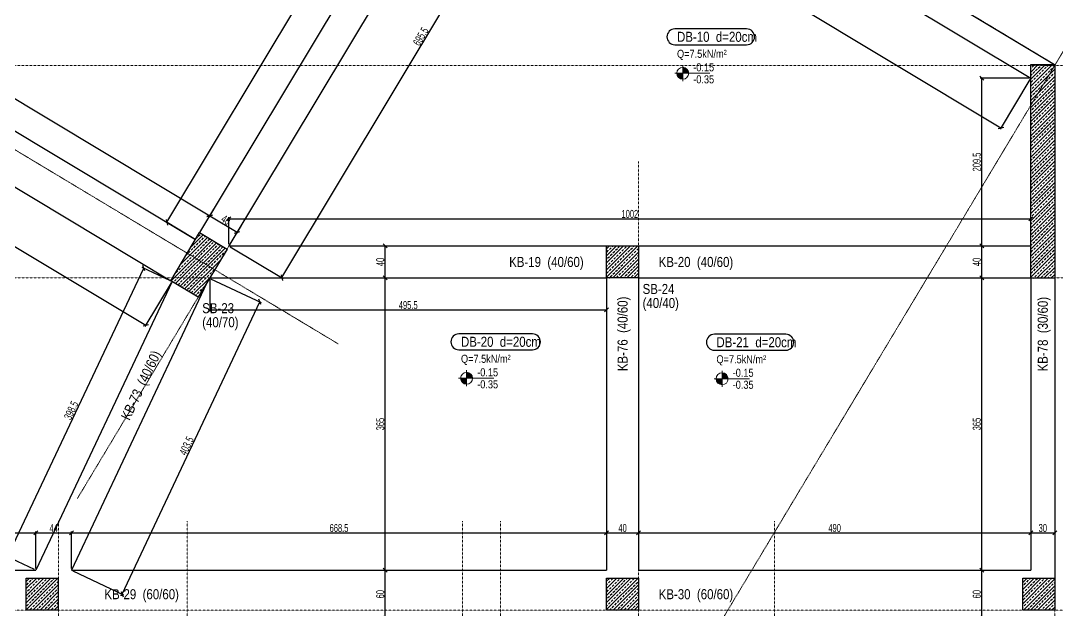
# Model space of a CAD drawing. Header units: millimetres. Extents: x -267 to 94375, y 6431 to 10838.
# Drawn here: x 62964 to 64259, y 7637 to 8373 of the extents above; entities that cross this region are included whole.
import ezdxf

# ---------------------------------------------------------------- set-up
doc = ezdxf.new("R2010")
doc.units = ezdxf.units.MM
doc.header["$LTSCALE"] = 0.0001
doc.linetypes.add('DASHED', pattern=[19.05, 12.7, -6.35])
for name, color, linetype, lineweight in [('AKS CIZGISI (BEYKENT)', 252, 'DASHED', 20), ('DOSEME ISMI (BEYKENT)', 9, 'Continuous', 20), ('DOSEME PAFTA (BEYKENT)', 3, 'Continuous', 20), ('KIRIS (BEYKENT)', 2, 'Continuous', 30), ('KIRIS ISMI (BEYKENT)', 40, 'Continuous', 20), ('KOLON (BEYKENT)', 3, 'Continuous', 30), ('KOLON ISMI (BEYKENT)', 91, 'Continuous', 20), ('KOT CIZGI (BEYKENT)', 120, 'Continuous', 20), ('KOT YAZI (BEYKENT)', 7, 'Continuous', 20), ('OLCU (BEYKENT)', 14, 'Continuous', 20), ('TARAMA (BEYKENT)', 252, 'Continuous', 25), ('YAZI (BEYKENT)', 140, 'Continuous', 20)]:
    doc.layers.add(name, color=color, linetype=linetype, lineweight=lineweight)
doc.styles.add('DSMOLC-50', font='bahnschrift light condensed', dxfattribs={"width": 0.75, "height": 10})
doc.styles.add('KOT (BEYKENT)', font='')
doc.styles.add('YAZI (BEYKENT)', font='')
doc.styles.get('KOT (BEYKENT)').set_extended_font_data('Bahnschrift Light Condensed')
doc.styles.get('YAZI (BEYKENT)').set_extended_font_data('Bahnschrift Light Condensed')
doc.dimstyles.new('DSMOLC-50', dxfattribs={"dimtxt": 10, "dimasz": 5, "dimexe": 2, "dimexo": 2, "dimgap": 1, "dimtad": 1, "dimdec": 1, "dimrnd": 0.5, "dimzin": 12, "dimdsep": 46, "dimtxsty": 'DSMOLC-50', "dimblk": 'OBLIQUE', "dimblk1": 'OBLIQUE', "dimblk2": 'OBLIQUE', "dimcen": 0, "dimclrt": 7, "dimadec": 0, "dimazin": 0, "dimtfac": 1, "dimtdec": 4, "dimtix": 1, "dimtmove": 2, "dimatfit": 3, "dimfxl": 1, "dimtzin": 0, "dimarcsym": 0})
pattern_1 = [(45, (56234.0714, 6088.7264), (-4.4194174, 4.4194174), []), (45, (56238.491, 6088.7264), (-4.4194174, 4.4194174), [3.125, -1.5625])]

# ---------------------------------------------------------------- blocks, each defined once
blk = doc.blocks.new('_Oblique')
at = {"color": 0, "linetype": 'ByBlock', "lineweight": -2}
blk.add_line((-0.5, -0.5), (0.5, 0.5), dxfattribs=at)
blk = doc.blocks.new('*D1224')
at = {"layer": 'DEFPOINTS', "color": 0, "transparency": 16777216}
for p in [(62983.1, 7733.3), (62205.4, 7686.8), (62983.1, 7686.8)]:
    blk.add_point(p, dxfattribs=at)
at = {"layer": 'OLCU (BEYKENT)', "color": 0, "lineweight": -2, "transparency": 16777216}
for p, q in [((62205.4, 7688.8), (62205.4, 7735.3)), ((62205.4, 7733.3), (62983.1, 7733.3)), ((62983.1, 7688.8), (62983.1, 7735.3))]:
    blk.add_line(p, q, dxfattribs=at)
at = {"layer": 'OLCU (BEYKENT)', "color": 0, "lineweight": -2, "transparency": 16777216, "xscale": 5, "yscale": 5, "zscale": 5, "rotation": 180}
blk.add_blockref('_Oblique', (62205.4, 7733.3), dxfattribs=at)
at = {"layer": 'OLCU (BEYKENT)', "color": 0, "lineweight": -2, "transparency": 16777216, "xscale": 5, "yscale": 5, "zscale": 5}
blk.add_blockref('_Oblique', (62983.1, 7733.3), dxfattribs=at)
at = {"layer": 'OLCU (BEYKENT)', "color": 7, "transparency": 16777216, "insert": (62594.2, 7739.4), "char_height": 10, "attachment_point": 5, "style": 'DSMOLC-50'}
blk.add_mtext('777.5', dxfattribs=at)
blk = doc.blocks.new('*D1225')
at = {"layer": 'DEFPOINTS', "color": 0, "transparency": 16777216}
for p in [(63027.3, 7733.3), (62983.1, 7686.8), (63027.3, 7686.8)]:
    blk.add_point(p, dxfattribs=at)
at = {"layer": 'OLCU (BEYKENT)', "color": 0, "lineweight": -2, "transparency": 16777216}
for p, q in [((62983.1, 7688.8), (62983.1, 7735.3)), ((62983.1, 7733.3), (63027.3, 7733.3)), ((63027.3, 7688.8), (63027.3, 7735.3))]:
    blk.add_line(p, q, dxfattribs=at)
at = {"layer": 'OLCU (BEYKENT)', "color": 0, "lineweight": -2, "transparency": 16777216, "xscale": 5, "yscale": 5, "zscale": 5, "rotation": 180}
blk.add_blockref('_Oblique', (62983.1, 7733.3), dxfattribs=at)
at = {"layer": 'OLCU (BEYKENT)', "color": 0, "lineweight": -2, "transparency": 16777216, "xscale": 5, "yscale": 5, "zscale": 5}
blk.add_blockref('_Oblique', (63027.3, 7733.3), dxfattribs=at)
at = {"layer": 'OLCU (BEYKENT)', "color": 7, "transparency": 16777216, "insert": (63005.2, 7739.3), "char_height": 10, "attachment_point": 5, "style": 'DSMOLC-50'}
blk.add_mtext('44', dxfattribs=at)
blk = doc.blocks.new('*D1226')
at = {"layer": 'DEFPOINTS', "color": 0, "transparency": 16777216}
for p in [(63696, 7745.3), (63696, 7733.3), (63027.3, 7686.8)]:
    blk.add_point(p, dxfattribs=at)
at = {"layer": 'OLCU (BEYKENT)', "color": 0, "lineweight": -2, "transparency": 16777216}
for p, q in [((63027.3, 7688.8), (63027.3, 7735.3)), ((63027.3, 7733.3), (63696, 7733.3)), ((63696, 7743.3), (63696, 7731.3))]:
    blk.add_line(p, q, dxfattribs=at)
at = {"layer": 'OLCU (BEYKENT)', "color": 0, "lineweight": -2, "transparency": 16777216, "xscale": 5, "yscale": 5, "zscale": 5, "rotation": 180}
blk.add_blockref('_Oblique', (63027.3, 7733.3), dxfattribs=at)
at = {"layer": 'OLCU (BEYKENT)', "color": 0, "lineweight": -2, "transparency": 16777216, "xscale": 5, "yscale": 5, "zscale": 5}
blk.add_blockref('_Oblique', (63696, 7733.3), dxfattribs=at)
at = {"layer": 'OLCU (BEYKENT)', "color": 7, "transparency": 16777216, "insert": (63361.7, 7739.4), "char_height": 10, "attachment_point": 5, "style": 'DSMOLC-50'}
blk.add_mtext('668.5', dxfattribs=at)
blk = doc.blocks.new('*D1227')
at = {"layer": 'DEFPOINTS', "color": 0, "transparency": 16777216}
for p in [(63696, 7745.3), (63736, 7745.3), (63736, 7733.3)]:
    blk.add_point(p, dxfattribs=at)
at = {"layer": 'OLCU (BEYKENT)', "color": 0, "lineweight": -2, "transparency": 16777216}
for p, q in [((63696, 7743.3), (63696, 7731.3)), ((63696, 7733.3), (63736, 7733.3)), ((63736, 7743.3), (63736, 7731.3))]:
    blk.add_line(p, q, dxfattribs=at)
at = {"layer": 'OLCU (BEYKENT)', "color": 0, "lineweight": -2, "transparency": 16777216, "xscale": 5, "yscale": 5, "zscale": 5, "rotation": 180}
blk.add_blockref('_Oblique', (63696, 7733.3), dxfattribs=at)
at = {"layer": 'OLCU (BEYKENT)', "color": 0, "lineweight": -2, "transparency": 16777216, "xscale": 5, "yscale": 5, "zscale": 5}
blk.add_blockref('_Oblique', (63736, 7733.3), dxfattribs=at)
at = {"layer": 'OLCU (BEYKENT)', "color": 7, "transparency": 16777216, "insert": (63716, 7739.4), "char_height": 10, "attachment_point": 5, "style": 'DSMOLC-50'}
blk.add_mtext('40', dxfattribs=at)
blk = doc.blocks.new('*D1228')
at = {"layer": 'DEFPOINTS', "color": 0, "transparency": 16777216}
for p in [(63736, 7745.3), (64226, 7745.3), (64226, 7733.3)]:
    blk.add_point(p, dxfattribs=at)
at = {"layer": 'OLCU (BEYKENT)', "color": 0, "lineweight": -2, "transparency": 16777216}
for p, q in [((63736, 7743.3), (63736, 7731.3)), ((63736, 7733.3), (64226, 7733.3)), ((64226, 7743.3), (64226, 7731.3))]:
    blk.add_line(p, q, dxfattribs=at)
at = {"layer": 'OLCU (BEYKENT)', "color": 0, "lineweight": -2, "transparency": 16777216, "xscale": 5, "yscale": 5, "zscale": 5, "rotation": 180}
blk.add_blockref('_Oblique', (63736, 7733.3), dxfattribs=at)
at = {"layer": 'OLCU (BEYKENT)', "color": 0, "lineweight": -2, "transparency": 16777216, "xscale": 5, "yscale": 5, "zscale": 5}
blk.add_blockref('_Oblique', (64226, 7733.3), dxfattribs=at)
at = {"layer": 'OLCU (BEYKENT)', "color": 7, "transparency": 16777216, "insert": (63981, 7739.4), "char_height": 10, "attachment_point": 5, "style": 'DSMOLC-50'}
blk.add_mtext('490', dxfattribs=at)
blk = doc.blocks.new('*D1229')
at = {"layer": 'DEFPOINTS', "color": 0, "transparency": 16777216}
for p in [(64226, 7745.3), (64256.1, 7745.3), (64256.1, 7733.3)]:
    blk.add_point(p, dxfattribs=at)
at = {"layer": 'OLCU (BEYKENT)', "color": 0, "lineweight": -2, "transparency": 16777216}
for p, q in [((64226, 7743.3), (64226, 7731.3)), ((64226, 7733.3), (64256.1, 7733.3)), ((64256.1, 7743.3), (64256.1, 7731.3))]:
    blk.add_line(p, q, dxfattribs=at)
at = {"layer": 'OLCU (BEYKENT)', "color": 0, "lineweight": -2, "transparency": 16777216, "xscale": 5, "yscale": 5, "zscale": 5, "rotation": 180}
blk.add_blockref('_Oblique', (64226, 7733.3), dxfattribs=at)
at = {"layer": 'OLCU (BEYKENT)', "color": 0, "lineweight": -2, "transparency": 16777216, "xscale": 5, "yscale": 5, "zscale": 5}
blk.add_blockref('_Oblique', (64256.1, 7733.3), dxfattribs=at)
at = {"layer": 'OLCU (BEYKENT)', "color": 7, "transparency": 16777216, "insert": (64241.1, 7739.4), "char_height": 10, "attachment_point": 5, "style": 'DSMOLC-50'}
blk.add_mtext('30', dxfattribs=at)
blk = doc.blocks.new('*D1252')
at = {"layer": 'DEFPOINTS', "color": 0, "transparency": 16777216}
for p in [(63551, 8636.2), (64226, 8301.4), (64188.8, 8239.3)]:
    blk.add_point(p, dxfattribs=at)
at = {"layer": 'OLCU (BEYKENT)', "color": 0, "lineweight": -2, "transparency": 16777216}
for p, q in [((63550, 8634.4), (63543.8, 8624.2)), ((63544.9, 8625.9), (64188.8, 8239.3)), ((64225, 8299.6), (64187.7, 8237.6))]:
    blk.add_line(p, q, dxfattribs=at)
at = {"layer": 'OLCU (BEYKENT)', "color": 0, "lineweight": -2, "transparency": 16777216, "xscale": 5, "yscale": 5, "zscale": 5}
for p, rotation in [((63544.9, 8625.9), 149.0196979856256), ((64188.8, 8239.3), 329.0196979856256)]:
    blk.add_blockref('_Oblique', p, dxfattribs=dict(at, rotation=rotation))
at = {"layer": 'OLCU (BEYKENT)', "color": 7, "transparency": 16777216, "insert": (63869.9, 8437.8), "char_height": 10, "attachment_point": 5, "rotation": 329.0197, "style": 'DSMOLC-50'}
blk.add_mtext('751', dxfattribs=at)
blk = doc.blocks.new('*D1260')
at = {"layer": 'DEFPOINTS', "color": 0, "transparency": 16777216}
for p in [(62670.5, 8461.4), (63206.3, 8139.7), (63200.1, 8129.4)]:
    blk.add_point(p, dxfattribs=at)
at = {"layer": 'OLCU (BEYKENT)', "color": 0, "lineweight": -2, "transparency": 16777216}
for p, q in [((62669.5, 8459.7), (62663.3, 8449.4)), ((62664.3, 8451.1), (63200.1, 8129.4)), ((63205.3, 8138), (63199.1, 8127.7))]:
    blk.add_line(p, q, dxfattribs=at)
at = {"layer": 'OLCU (BEYKENT)', "color": 0, "lineweight": -2, "transparency": 16777216, "xscale": 5, "yscale": 5, "zscale": 5}
for p, rotation in [((62664.3, 8451.1), 149.0196016528727), ((63200.1, 8129.4), 329.0196016528727)]:
    blk.add_blockref('_Oblique', p, dxfattribs=dict(at, rotation=rotation))
at = {"layer": 'OLCU (BEYKENT)', "color": 7, "transparency": 16777216, "insert": (62935.4, 8295.5), "char_height": 10, "attachment_point": 5, "rotation": 329.0196, "style": 'DSMOLC-50'}
blk.add_mtext('625', dxfattribs=at)
blk = doc.blocks.new('*D1261')
at = {"layer": 'DEFPOINTS', "color": 0, "transparency": 16777216}
for p in [(63206.3, 8139.7), (63234.4, 8108.8), (63240.6, 8119.1)]:
    blk.add_point(p, dxfattribs=at)
at = {"layer": 'OLCU (BEYKENT)', "color": 0, "lineweight": -2, "transparency": 16777216}
for p, q in [((63205.3, 8138), (63199.1, 8127.7)), ((63200.1, 8129.4), (63234.4, 8108.8)), ((63239.6, 8117.4), (63233.4, 8107.1))]:
    blk.add_line(p, q, dxfattribs=at)
at = {"layer": 'OLCU (BEYKENT)', "color": 0, "lineweight": -2, "transparency": 16777216, "xscale": 5, "yscale": 5, "zscale": 5}
for p, rotation in [((63200.1, 8129.4), 149.0196016528727), ((63234.4, 8108.8), 329.0196016528727)]:
    blk.add_blockref('_Oblique', p, dxfattribs=dict(at, rotation=rotation))
at = {"layer": 'OLCU (BEYKENT)', "color": 7, "transparency": 16777216, "insert": (63220.4, 8124.3), "char_height": 10, "attachment_point": 5, "rotation": 329.0196, "style": 'DSMOLC-50'}
blk.add_mtext('40', dxfattribs=at)
blk = doc.blocks.new('*D1268')
at = {"layer": 'DEFPOINTS', "color": 0, "transparency": 16777216}
for p in [(62589, 8325.7), (63153.1, 8047.4), (63120.3, 7992.7)]:
    blk.add_point(p, dxfattribs=at)
at = {"layer": 'OLCU (BEYKENT)', "color": 0, "lineweight": -2, "transparency": 16777216}
for p, q in [((62588, 8324), (62581.8, 8313.7)), ((62582.8, 8315.4), (63120.3, 7992.7)), ((63152.1, 8045.7), (63119.2, 7991))]:
    blk.add_line(p, q, dxfattribs=at)
at = {"layer": 'OLCU (BEYKENT)', "color": 0, "lineweight": -2, "transparency": 16777216, "xscale": 5, "yscale": 5, "zscale": 5}
for p, rotation in [((62582.8, 8315.4), 149.0196979856256), ((63120.3, 7992.7), 329.0196979856256)]:
    blk.add_blockref('_Oblique', p, dxfattribs=dict(at, rotation=rotation))
at = {"layer": 'OLCU (BEYKENT)', "color": 7, "transparency": 16777216, "insert": (62854.7, 8159.3), "char_height": 10, "attachment_point": 5, "rotation": 329.0197, "style": 'DSMOLC-50'}
blk.add_mtext('627', dxfattribs=at)
blk = doc.blocks.new('*D1312')
at = {"layer": 'DEFPOINTS', "color": 0, "transparency": 16777216}
for p in [(63407.4, 7686.8), (63419.4, 7686.8), (63407.4, 7626.8)]:
    blk.add_point(p, dxfattribs=at)
at = {"layer": 'OLCU (BEYKENT)', "color": 0, "lineweight": -2, "transparency": 16777216}
for p, q in [((63409.4, 7686.8), (63421.4, 7686.8)), ((63419.4, 7626.8), (63419.4, 7686.8)), ((63409.4, 7626.8), (63421.4, 7626.8))]:
    blk.add_line(p, q, dxfattribs=at)
at = {"layer": 'OLCU (BEYKENT)', "color": 0, "lineweight": -2, "transparency": 16777216, "xscale": 5, "yscale": 5, "zscale": 5}
for p, rotation in [((63419.4, 7686.8), 90), ((63419.4, 7626.8), 270)]:
    blk.add_blockref('_Oblique', p, dxfattribs=dict(at, rotation=rotation))
at = {"layer": 'OLCU (BEYKENT)', "color": 7, "transparency": 16777216, "insert": (63413.3, 7656.8), "char_height": 10, "attachment_point": 5, "rotation": 90, "style": 'DSMOLC-50'}
blk.add_mtext('60', dxfattribs=at)
blk = doc.blocks.new('*D1315')
at = {"layer": 'DEFPOINTS', "color": 0, "transparency": 16777216}
for p in [(64152.7, 7686.8), (64164.7, 7686.8), (64152.7, 7626.8)]:
    blk.add_point(p, dxfattribs=at)
at = {"layer": 'OLCU (BEYKENT)', "color": 0, "lineweight": -2, "transparency": 16777216}
for p, q in [((64154.7, 7686.8), (64166.7, 7686.8)), ((64164.7, 7626.8), (64164.7, 7686.8)), ((64154.7, 7626.8), (64166.7, 7626.8))]:
    blk.add_line(p, q, dxfattribs=at)
at = {"layer": 'OLCU (BEYKENT)', "color": 0, "lineweight": -2, "transparency": 16777216, "xscale": 5, "yscale": 5, "zscale": 5}
for p, rotation in [((64164.7, 7686.8), 90), ((64164.7, 7626.8), 270)]:
    blk.add_blockref('_Oblique', p, dxfattribs=dict(at, rotation=rotation))
at = {"layer": 'OLCU (BEYKENT)', "color": 7, "transparency": 16777216, "insert": (64158.6, 7656.8), "char_height": 10, "attachment_point": 5, "rotation": 90, "style": 'DSMOLC-50'}
blk.add_mtext('60', dxfattribs=at)
blk = doc.blocks.new('*D1316')
at = {"layer": 'DEFPOINTS', "color": 0, "transparency": 16777216}
for p in [(64152.7, 8051.8), (64164.7, 8051.8), (64152.7, 7686.8)]:
    blk.add_point(p, dxfattribs=at)
at = {"layer": 'OLCU (BEYKENT)', "color": 0, "lineweight": -2, "transparency": 16777216}
for p, q in [((64154.7, 8051.8), (64166.7, 8051.8)), ((64164.7, 7686.8), (64164.7, 8051.8)), ((64154.7, 7686.8), (64166.7, 7686.8))]:
    blk.add_line(p, q, dxfattribs=at)
at = {"layer": 'OLCU (BEYKENT)', "color": 0, "lineweight": -2, "transparency": 16777216, "xscale": 5, "yscale": 5, "zscale": 5}
for p, rotation in [((64164.7, 8051.8), 90), ((64164.7, 7686.8), 270)]:
    blk.add_blockref('_Oblique', p, dxfattribs=dict(at, rotation=rotation))
at = {"layer": 'OLCU (BEYKENT)', "color": 7, "transparency": 16777216, "insert": (64158.6, 7869.3), "char_height": 10, "attachment_point": 5, "rotation": 90, "style": 'DSMOLC-50'}
blk.add_mtext('365', dxfattribs=at)
blk = doc.blocks.new('*D1317')
at = {"layer": 'DEFPOINTS', "color": 0, "transparency": 16777216}
for p in [(64152.7, 8091.8), (64164.7, 8091.8), (64152.7, 8051.8)]:
    blk.add_point(p, dxfattribs=at)
at = {"layer": 'OLCU (BEYKENT)', "color": 0, "lineweight": -2, "transparency": 16777216}
for p, q in [((64154.7, 8091.8), (64166.7, 8091.8)), ((64164.7, 8051.8), (64164.7, 8091.8)), ((64154.7, 8051.8), (64166.7, 8051.8))]:
    blk.add_line(p, q, dxfattribs=at)
at = {"layer": 'OLCU (BEYKENT)', "color": 0, "lineweight": -2, "transparency": 16777216, "xscale": 5, "yscale": 5, "zscale": 5}
for p, rotation in [((64164.7, 8091.8), 90), ((64164.7, 8051.8), 270)]:
    blk.add_blockref('_Oblique', p, dxfattribs=dict(at, rotation=rotation))
at = {"layer": 'OLCU (BEYKENT)', "color": 7, "transparency": 16777216, "insert": (64158.6, 8071.8), "char_height": 10, "attachment_point": 5, "rotation": 90, "style": 'DSMOLC-50'}
blk.add_mtext('40', dxfattribs=at)
blk = doc.blocks.new('*D1318')
at = {"layer": 'DEFPOINTS', "color": 0, "transparency": 16777216}
for p in [(64164.7, 8301.4), (64226, 8301.4), (64152.7, 8091.8)]:
    blk.add_point(p, dxfattribs=at)
at = {"layer": 'OLCU (BEYKENT)', "color": 0, "lineweight": -2, "transparency": 16777216}
for p, q in [((64224, 8301.4), (64162.7, 8301.4)), ((64164.7, 8091.8), (64164.7, 8301.4)), ((64154.7, 8091.8), (64166.7, 8091.8))]:
    blk.add_line(p, q, dxfattribs=at)
at = {"layer": 'OLCU (BEYKENT)', "color": 0, "lineweight": -2, "transparency": 16777216, "xscale": 5, "yscale": 5, "zscale": 5}
for p, rotation in [((64164.7, 8301.4), 90), ((64164.7, 8091.8), 270)]:
    blk.add_blockref('_Oblique', p, dxfattribs=dict(at, rotation=rotation))
at = {"layer": 'OLCU (BEYKENT)', "color": 7, "transparency": 16777216, "insert": (64158.6, 8196.6), "char_height": 10, "attachment_point": 5, "rotation": 90, "style": 'DSMOLC-50'}
blk.add_mtext('209.5', dxfattribs=at)
blk = doc.blocks.new('*D1363')
at = {"layer": 'DEFPOINTS', "color": 0, "transparency": 16777216}
for p in [(63117.7, 8064.1), (63153.1, 8047.4), (62983.1, 7686.8)]:
    blk.add_point(p, dxfattribs=at)
at = {"layer": 'OLCU (BEYKENT)', "color": 0, "lineweight": -2, "transparency": 16777216}
for p, q in [((62947.6, 7703.5), (63117.7, 8064.1)), ((63151.3, 8048.3), (63115.9, 8065)), ((62981.3, 7687.6), (62945.8, 7704.3))]:
    blk.add_line(p, q, dxfattribs=at)
at = {"layer": 'OLCU (BEYKENT)', "color": 0, "lineweight": -2, "transparency": 16777216, "xscale": 5, "yscale": 5, "zscale": 5}
for p, rotation in [((63117.7, 8064.1), 64.75494666586224), ((62947.6, 7703.5), 244.7549466658623)]:
    blk.add_blockref('_Oblique', p, dxfattribs=dict(at, rotation=rotation))
at = {"layer": 'OLCU (BEYKENT)', "color": 7, "transparency": 16777216, "insert": (63027.1, 7886.4), "char_height": 10, "attachment_point": 5, "rotation": 64.7549, "style": 'DSMOLC-50'}
blk.add_mtext('398.5', dxfattribs=at)
blk = doc.blocks.new('*D1364')
at = {"layer": 'DEFPOINTS', "color": 0, "transparency": 16777216}
for p in [(63512.1, 8730), (63547.9, 8708.5), (63182.4, 8099.8)]:
    blk.add_point(p, dxfattribs=at)
at = {"layer": 'OLCU (BEYKENT)', "color": 0, "lineweight": -2, "transparency": 16777216}
for p, q in [((63146.6, 8121.3), (63512.1, 8730)), ((63546.2, 8709.5), (63510.4, 8731)), ((63180.7, 8100.8), (63144.8, 8122.3))]:
    blk.add_line(p, q, dxfattribs=at)
at = {"layer": 'OLCU (BEYKENT)', "color": 0, "lineweight": -2, "transparency": 16777216, "xscale": 5, "yscale": 5, "zscale": 5}
for p, rotation in [((63512.1, 8730), 59.01149636585119), ((63146.6, 8121.3), 239.0114963658512)]:
    blk.add_blockref('_Oblique', p, dxfattribs=dict(at, rotation=rotation))
at = {"layer": 'OLCU (BEYKENT)', "color": 7, "transparency": 16777216, "insert": (63324.1, 8428.8), "char_height": 10, "attachment_point": 5, "rotation": 59.0115, "style": 'DSMOLC-50'}
blk.add_mtext('710', dxfattribs=at)
blk = doc.blocks.new('*D1366')
at = {"layer": 'DEFPOINTS', "color": 0, "transparency": 16777216}
for p in [(63199.4, 8051.8), (63262.8, 8021.9), (63027.3, 7686.8)]:
    blk.add_point(p, dxfattribs=at)
at = {"layer": 'OLCU (BEYKENT)', "color": 0, "lineweight": -2, "transparency": 16777216}
for p, q in [((63201.2, 8050.9), (63264.6, 8021)), ((63090.7, 7656.9), (63262.8, 8021.9)), ((63029.1, 7685.9), (63092.5, 7656))]:
    blk.add_line(p, q, dxfattribs=at)
at = {"layer": 'OLCU (BEYKENT)', "color": 0, "lineweight": -2, "transparency": 16777216, "xscale": 5, "yscale": 5, "zscale": 5}
for p, rotation in [((63262.8, 8021.9), 64.75239777628406), ((63090.7, 7656.9), 244.7523977762841)]:
    blk.add_blockref('_Oblique', p, dxfattribs=dict(at, rotation=rotation))
at = {"layer": 'OLCU (BEYKENT)', "color": 7, "transparency": 16777216, "insert": (63171.2, 7842), "char_height": 10, "attachment_point": 5, "rotation": 64.7524, "style": 'DSMOLC-50'}
blk.add_mtext('403.5', dxfattribs=at)
blk = doc.blocks.new('*D1367')
at = {"layer": 'DEFPOINTS', "color": 0, "transparency": 16777216}
for p in [(63582.2, 8687.9), (63648.1, 8648.3), (63224.2, 8091.8)]:
    blk.add_point(p, dxfattribs=at)
at = {"layer": 'OLCU (BEYKENT)', "color": 0, "lineweight": -2, "transparency": 16777216}
for p, q in [((63583.9, 8686.9), (63649.8, 8647.3)), ((63290.1, 8052.2), (63648.1, 8648.3)), ((63225.9, 8090.7), (63291.8, 8051.2))]:
    blk.add_line(p, q, dxfattribs=at)
at = {"layer": 'OLCU (BEYKENT)', "color": 0, "lineweight": -2, "transparency": 16777216, "xscale": 5, "yscale": 5, "zscale": 5}
for p, rotation in [((63648.1, 8648.3), 59.01129121866428), ((63290.1, 8052.2), 239.0112912186643)]:
    blk.add_blockref('_Oblique', p, dxfattribs=dict(at, rotation=rotation))
at = {"layer": 'OLCU (BEYKENT)', "color": 7, "transparency": 16777216, "insert": (63463.9, 8353.4), "char_height": 10, "attachment_point": 5, "rotation": 59.0113, "style": 'DSMOLC-50'}
blk.add_mtext('695.5', dxfattribs=at)
blk = doc.blocks.new('*D1369')
at = {"layer": 'DEFPOINTS', "color": 0, "transparency": 16777216}
for p in [(64226, 8125.6), (63224.2, 8091.8), (64226, 8091.8)]:
    blk.add_point(p, dxfattribs=at)
at = {"layer": 'OLCU (BEYKENT)', "color": 0, "lineweight": -2, "transparency": 16777216}
for p, q in [((63224.2, 8093.8), (63224.2, 8127.6)), ((63224.2, 8125.6), (64226, 8125.6)), ((64226, 8093.8), (64226, 8127.6))]:
    blk.add_line(p, q, dxfattribs=at)
at = {"layer": 'OLCU (BEYKENT)', "color": 0, "lineweight": -2, "transparency": 16777216, "xscale": 5, "yscale": 5, "zscale": 5, "rotation": 180}
blk.add_blockref('_Oblique', (63224.2, 8125.6), dxfattribs=at)
at = {"layer": 'OLCU (BEYKENT)', "color": 0, "lineweight": -2, "transparency": 16777216, "xscale": 5, "yscale": 5, "zscale": 5}
blk.add_blockref('_Oblique', (64226, 8125.6), dxfattribs=at)
at = {"layer": 'OLCU (BEYKENT)', "color": 7, "transparency": 16777216, "insert": (63725.1, 8131.7), "char_height": 10, "attachment_point": 5, "style": 'DSMOLC-50'}
blk.add_mtext('1002', dxfattribs=at)
blk = doc.blocks.new('*D1370')
at = {"layer": 'DEFPOINTS', "color": 0, "transparency": 16777216}
for p in [(63200.3, 8051.8), (63696, 8051.8), (63696, 8011.8)]:
    blk.add_point(p, dxfattribs=at)
at = {"layer": 'OLCU (BEYKENT)', "color": 0, "lineweight": -2, "transparency": 16777216}
for p, q in [((63200.3, 8049.8), (63200.3, 8009.8)), ((63696, 8049.8), (63696, 8009.8)), ((63200.3, 8011.8), (63696, 8011.8))]:
    blk.add_line(p, q, dxfattribs=at)
at = {"layer": 'OLCU (BEYKENT)', "color": 0, "lineweight": -2, "transparency": 16777216, "xscale": 5, "yscale": 5, "zscale": 5, "rotation": 180}
blk.add_blockref('_Oblique', (63200.3, 8011.8), dxfattribs=at)
at = {"layer": 'OLCU (BEYKENT)', "color": 0, "lineweight": -2, "transparency": 16777216, "xscale": 5, "yscale": 5, "zscale": 5}
blk.add_blockref('_Oblique', (63696, 8011.8), dxfattribs=at)
at = {"layer": 'OLCU (BEYKENT)', "color": 7, "transparency": 16777216, "insert": (63448.2, 8017.9), "char_height": 10, "attachment_point": 5, "style": 'DSMOLC-50'}
blk.add_mtext('495.5', dxfattribs=at)
blk = doc.blocks.new('*D1371')
at = {"layer": 'DEFPOINTS', "color": 0, "transparency": 16777216}
for p in [(63398.5, 8051.8), (63419.4, 8051.8), (63407.4, 7686.8)]:
    blk.add_point(p, dxfattribs=at)
at = {"layer": 'OLCU (BEYKENT)', "color": 0, "lineweight": -2, "transparency": 16777216}
for p, q in [((63400.5, 8051.8), (63421.4, 8051.8)), ((63419.4, 7686.8), (63419.4, 8051.8)), ((63409.4, 7686.8), (63421.4, 7686.8))]:
    blk.add_line(p, q, dxfattribs=at)
at = {"layer": 'OLCU (BEYKENT)', "color": 0, "lineweight": -2, "transparency": 16777216, "xscale": 5, "yscale": 5, "zscale": 5}
for p, rotation in [((63419.4, 8051.8), 90), ((63419.4, 7686.8), 270)]:
    blk.add_blockref('_Oblique', p, dxfattribs=dict(at, rotation=rotation))
at = {"layer": 'OLCU (BEYKENT)', "color": 7, "transparency": 16777216, "insert": (63413.3, 7869.3), "char_height": 10, "attachment_point": 5, "rotation": 90, "style": 'DSMOLC-50'}
blk.add_mtext('365', dxfattribs=at)
blk = doc.blocks.new('*D1372')
at = {"layer": 'DEFPOINTS', "color": 0, "transparency": 16777216}
for p in [(63398.5, 8091.8), (63419.4, 8091.8), (63398.5, 8051.8)]:
    blk.add_point(p, dxfattribs=at)
at = {"layer": 'OLCU (BEYKENT)', "color": 0, "lineweight": -2, "transparency": 16777216}
for p, q in [((63400.5, 8091.8), (63421.4, 8091.8)), ((63419.4, 8051.8), (63419.4, 8091.8)), ((63400.5, 8051.8), (63421.4, 8051.8))]:
    blk.add_line(p, q, dxfattribs=at)
at = {"layer": 'OLCU (BEYKENT)', "color": 0, "lineweight": -2, "transparency": 16777216, "xscale": 5, "yscale": 5, "zscale": 5}
for p, rotation in [((63419.4, 8091.8), 90), ((63419.4, 8051.8), 270)]:
    blk.add_blockref('_Oblique', p, dxfattribs=dict(at, rotation=rotation))
at = {"layer": 'OLCU (BEYKENT)', "color": 7, "transparency": 16777216, "insert": (63413.3, 8071.8), "char_height": 10, "attachment_point": 5, "rotation": 90, "style": 'DSMOLC-50'}
blk.add_mtext('40', dxfattribs=at)

msp = doc.modelspace()

# ---------------------------------------------------------------- hatches: boundary and pattern name
at = {"layer": 'KOT CIZGI (BEYKENT)'}
h = msp.add_hatch(color=256, dxfattribs=at)
h.dxf.hatch_style = 1
h.paths.add_polyline_path([(63791.12, 8314.89), (63791.12, 8307.39), (63798.62, 8307.39, 0.4142136)])
h = msp.add_hatch(color=256, dxfattribs=at)
h.dxf.hatch_style = 1
h.paths.add_polyline_path([(63791.12, 8307.39), (63783.62, 8307.39, 0.4142136), (63791.12, 8299.89)])
h = msp.add_hatch(color=256, dxfattribs=at)
h.dxf.hatch_style = 1
h.paths.add_polyline_path([(63521.19, 7926.45), (63513.69, 7926.45, 0.4142136), (63521.19, 7918.95)])
h = msp.add_hatch(color=256, dxfattribs=at)
h.dxf.hatch_style = 1
h.paths.add_polyline_path([(63521.19, 7933.95), (63521.19, 7926.45), (63528.69, 7926.45, 0.4142136)])
h = msp.add_hatch(color=256, dxfattribs=at)
h.dxf.hatch_style = 1
h.paths.add_polyline_path([(63840.4, 7933.38), (63840.4, 7925.88), (63847.9, 7925.88, 0.4142136)])
h = msp.add_hatch(color=256, dxfattribs=at)
h.dxf.hatch_style = 1
h.paths.add_polyline_path([(63840.4, 7925.88), (63832.9, 7925.88, 0.4142136), (63840.4, 7918.38)])
at = {"layer": 'TARAMA (BEYKENT)'}
h = msp.add_hatch(dxfattribs=at)
h.set_pattern_fill('ANSI33', color=256, style=0, pattern_type=0)
h.set_pattern_definition(pattern_1)
h.paths.add_polyline_path([(64226.03, 8318.33), (64256.03, 8318.33), (64256.03, 8051.33), (64226.03, 8051.33)], flags=0)
h = msp.add_hatch(dxfattribs=at)
h.set_pattern_fill('ANSI33', color=256, style=0, pattern_type=0)
h.set_pattern_definition(pattern_1)
h.paths.add_polyline_path([(63187.53, 8108.39), (63221.82, 8087.8), (63185.79, 8027.78), (63151.5, 8048.37)], flags=0)
h = msp.add_hatch(dxfattribs=at)
h.set_pattern_fill('ANSI33', color=256, style=0, pattern_type=0)
h.set_pattern_definition(pattern_1)
h.paths.add_polyline_path([(63696.04, 8091.79), (63736.04, 8091.79), (63736.04, 8051.79), (63696.04, 8051.79)], flags=0)
h = msp.add_hatch(dxfattribs=at)
h.set_pattern_fill('ANSI33', color=256, style=0, pattern_type=0)
h.set_pattern_definition(pattern_1)
h.paths.add_polyline_path([(62971, 7676.77), (63011, 7676.77), (63011, 7636.77), (62971, 7636.77)], flags=0)
h = msp.add_hatch(dxfattribs=at)
h.set_pattern_fill('ANSI33', color=256, style=0, pattern_type=0)
h.set_pattern_definition(pattern_1)
h.paths.add_polyline_path([(63696.04, 7676.77), (63736.04, 7676.77), (63736.04, 7636.77), (63696.04, 7636.77)], flags=0)
h = msp.add_hatch(dxfattribs=at)
h.set_pattern_fill('ANSI33', color=256, style=0, pattern_type=0)
h.set_pattern_definition(pattern_1)
h.paths.add_polyline_path([(64216.03, 7676.77), (64256.03, 7676.77), (64256.03, 7636.77), (64216.03, 7636.77)], flags=0)

# ---------------------------------------------------------------- linework, layer by layer
at = {"layer": 'AKS CIZGISI (BEYKENT)'}
for p, q in [((61467.08, 9992.77), (64256.03, 8318.33)), ((61075.88, 9341.19), (63360.47, 7969.59)), ((63700.54, 8885.13), (63034.9, 7776.47)), ((64358.98, 8488.77), (63798.59, 7555.41)), ((60648, 8317.3), (64471.03, 8317.3)), ((64256.03, 6731.77), (64256.03, 8317.3)), ((63736.04, 6731.77), (63736.04, 8197.37)), ((58588.02, 8051.77), (64471.03, 8051.77)), ((63011.04, 6731.77), (63011.04, 7748.07)), ((63172.09, 6731.77), (63172.09, 7748.07)), ((63516.04, 6731.77), (63516.04, 7748.07)), ((63563.29, 6731.77), (63563.29, 7748.07)), ((63906.04, 6731.77), (63906.04, 7748.07)), ((58085.37, 7636.77), (64471.03, 7636.77))]:
    msp.add_line(p, q, dxfattribs=at)
at = {"layer": 'DOSEME PAFTA (BEYKENT)', "lineweight": -3}
for points in [[(63781.4, 8343.11), (63871.02, 8343.11, 1), (63871.02, 8362.9), (63781.4, 8362.9, 1)], [(63511.47, 7962.17), (63603.4, 7962.17, 1), (63603.4, 7981.96), (63511.47, 7981.96, 1)], [(63830.68, 7961.6), (63920.04, 7961.6, 1), (63920.04, 7981.38), (63830.68, 7981.38, 1)]]:
    msp.add_lwpolyline(points, format="xyb", close=True, dxfattribs=at)
at = {"layer": 'KIRIS (BEYKENT)'}
for p, q in [((63597.67, 8713.6), (64255.86, 8318.43)), ((63582.23, 8687.89), (64226.13, 8301.29)), ((63522.15, 8665.75), (63187.51, 8108.4)), ((63556.44, 8645.16), (63224.21, 8091.77)), ((62646.54, 8421.53), (63182.46, 8099.76)), ((62615.66, 8370.09), (63151.57, 8048.31)), ((63224.21, 8091.77), (63696.14, 8091.77)), ((63736.14, 8091.77), (64226.13, 8091.77)), ((63153.12, 8047.4), (62983.07, 7686.77)), ((63196.14, 8044.83), (63027.29, 7686.77)), ((63200.31, 8051.77), (63696.04, 8051.77)), ((63696.04, 8051.77), (63696.04, 7686.77)), ((63736.04, 8051.77), (63736.04, 7686.77)), ((63736.14, 8051.77), (64226.03, 8051.77)), ((64226.13, 8051.43), (64226.03, 7686.77)), ((64256.03, 8051.43), (64256.13, 7676.67)), ((62205.4, 7686.77), (62983.07, 7686.77)), ((63027.29, 7686.77), (63696.04, 7686.77)), ((63736.04, 7686.77), (64226.03, 7686.77))]:
    msp.add_line(p, q, dxfattribs=at)
at = {"layer": 'KOLON (BEYKENT)'}
for points in [[(64226.03, 8318.33), (64256.03, 8318.33), (64256.03, 8051.33), (64226.03, 8051.33)], [(63187.53, 8108.39), (63221.82, 8087.8), (63185.79, 8027.78), (63151.5, 8048.37)], [(63696.04, 8091.79), (63736.04, 8091.79), (63736.04, 8051.79), (63696.04, 8051.79)], [(62971, 7676.77), (63011, 7676.77), (63011, 7636.77), (62971, 7636.77)], [(63696.04, 7676.77), (63736.04, 7676.77), (63736.04, 7636.77), (63696.04, 7636.77)], [(64216.03, 7676.77), (64256.03, 7676.77), (64256.03, 7636.77), (64216.03, 7636.77)]]:
    msp.add_lwpolyline(points, close=True, dxfattribs=at)
at = {"layer": 'KOT CIZGI (BEYKENT)'}
for p, q in [((63791.12, 8317.39), (63791.12, 8297.39)), ((63781.12, 8307.39), (63825.15, 8307.39)), ((63511.19, 7926.45), (63555.21, 7926.45)), ((63521.19, 7936.45), (63521.19, 7916.45)), ((63840.4, 7935.88), (63840.4, 7915.88)), ((63830.4, 7925.88), (63874.42, 7925.88))]:
    msp.add_line(p, q, dxfattribs=at)
for centre in [(63791.12, 8307.39), (63521.19, 7926.45), (63840.4, 7925.88)]:
    msp.add_circle(centre, 7.5, dxfattribs=at)

# ---------------------------------------------------------------- texts
at = {"layer": 'DOSEME ISMI (BEYKENT)', "style": 'YAZI (BEYKENT)'}
for s, p in [('DB-10  d=20cm', (63784.05, 8346.77)), ('DB-20  d=20cm', (63514.11, 7965.83)), ('DB-21  d=20cm', (63833.32, 7965.25))]:
    msp.add_text(s, height=12.5, dxfattribs=at).set_placement(p)
at = {"layer": 'KIRIS ISMI (BEYKENT)', "style": 'YAZI (BEYKENT)'}
for s, p in [('KB-19  (40/60)', (63574.31, 8065.52)), ('KB-20  (40/60)', (63761.14, 8065.52)), ('KB-29  (60/60)', (63068.56, 7650.52)), ('KB-30  (60/60)', (63761.14, 7650.52))]:
    msp.add_text(s, height=12.5, dxfattribs=at).set_placement(p)
for s, rotation, p in [('KB-76  (40/60)', 90, (63722.29, 7935.38)), ('KB-78  (30/60)', 90, (64247.29, 7935.03)), ('KB-73  (40/60)', 64.7525, (63099.91, 7872.98))]:
    msp.add_text(s, height=12.5, rotation=rotation, dxfattribs=at).set_placement(p)
at = {"layer": 'KOLON ISMI (BEYKENT)', "style": 'YAZI (BEYKENT)'}
for s, p in [('SB-24', (63741.04, 8031.79)), ('SB-23', (63190.79, 8007.78)), ('(40/40)', (63741.04, 8014.29)), ('(40/70)', (63190.79, 7990.28))]:
    msp.add_text(s, height=12.5, dxfattribs=at).set_placement(p)
at = {"layer": 'KOT YAZI (BEYKENT)', "style": 'KOT (BEYKENT)'}
for s, p in [(' -0.15', (63801.12, 8309.89)), (' -0.35', (63801.12, 8294.89)), (' -0.15', (63531.19, 7928.95)), (' -0.15', (63850.4, 7928.38)), (' -0.35', (63531.19, 7913.95)), (' -0.35', (63850.4, 7913.38))]:
    msp.add_text(s, height=10, dxfattribs=at).set_placement(p)
at = {"layer": 'YAZI (BEYKENT)', "style": 'YAZI (BEYKENT)'}
for p in [(63784.05, 8326.77), (63514.11, 7945.83), (63833.32, 7945.25)]:
    msp.add_text('Q=7.5kN/m²', height=10, dxfattribs=at).set_placement(p)

# ---------------------------------------------------------------- dimensions: what is measured, and where the dimension line sits
at = {"layer": 'OLCU (BEYKENT)'}
for p1, p2, distance, picture, middle in [((63182.38, 8099.81), (63547.94, 8708.48), 41.78, '*D1364', (63324.11, 8428.79)), ((63224.21, 8091.77), (63582.23, 8687.89), -76.88, '*D1367', (63463.89, 8353.39)), ((63224.21, 8091.77), (64226.03, 8091.77), 33.82, '*D1369', (63725.12, 8131.7)), ((62983.07, 7686.77), (63153.12, 8047.4), 39.18, '*D1363', (63027.13, 7886.4)), ((63027.28945, 7686.7719), (63199.41598, 8051.77197), -70.07628, '*D1366', (63171.21467, 7841.98542)), ((63200.31, 8051.77), (63696.04, 8051.77), -39.98, '*D1370', (63448.17, 8017.89))]:
    dim = msp.add_aligned_dim(p1=p1, p2=p2, distance=distance, dimstyle='DSMOLC-50', dxfattribs=at)
    dim.commit()
    dim.dimension.update_dxf_attribs({"geometry": picture, "text_midpoint": middle})
for base, p1, p2, angle, picture, middle in [((64188.76, 8239.27), (63551.03, 8636.16), (64226.03, 8301.35), 329.0197, '*D1252', (63869.92, 8437.76)), ((63200.13, 8129.41), (62670.48, 8461.41), (63206.31, 8139.7), 329.0196, '*D1260', (62935.36, 8295.5)), ((63120.28, 7992.7), (62588.99, 8325.68), (63153.12, 8047.4), 329.0197, '*D1268', (62854.69, 8159.28)), ((64164.73, 8301.35), (64152.73, 8091.77), (64226.03, 8301.35), 90, '*D1318', (64158.63, 8196.56)), ((63234.44, 8108.81), (63206.31, 8139.7), (63240.62, 8119.1), 329.0196, '*D1261', (63220.43, 8124.34)), ((63419.41, 8091.77), (63398.54, 8051.77), (63398.54, 8091.77), 90, '*D1372', (63413.31, 8071.77)), ((64164.73, 8091.77), (64152.73, 8051.77), (64152.73, 8091.77), 90, '*D1317', (64158.63, 8071.77)), ((63419.41, 8051.77), (63407.41, 7686.77), (63398.54, 8051.77), 90, '*D1371', (63413.31, 7869.27)), ((64164.73, 8051.77), (64152.73, 7686.77), (64152.73, 8051.77), 90, '*D1316', (64158.63, 7869.27)), ((62983.07, 7733.33), (62205.4, 7686.77), (62983.07, 7686.77), 0, '*D1224', (62594.23, 7739.38)), ((63027.29, 7733.33), (62983.07, 7686.77), (63027.29, 7686.77), 0, '*D1225', (63005.18, 7739.33)), ((63696.0359, 7733.3267), (63027.2894, 7686.7719), (63696.0359, 7745.3267), 0, '*D1226', (63361.6627, 7739.4299)), ((63736.04, 7733.33), (63696.04, 7745.33), (63736.04, 7745.33), 0, '*D1227', (63716.04, 7739.43)), ((64226.05, 7733.33), (63736.04, 7745.33), (64226.05, 7745.33), 0, '*D1228', (63981.04, 7739.43)), ((64256.11, 7733.33), (64226.05, 7745.33), (64256.11, 7745.33), 0, '*D1229', (64241.08, 7739.43)), ((63419.41, 7686.77), (63407.41, 7626.77), (63407.41, 7686.77), 90, '*D1312', (63413.31, 7656.77)), ((64164.73, 7686.77), (64152.73, 7626.77), (64152.73, 7686.77), 90, '*D1315', (64158.63, 7656.77))]:
    dim = msp.add_linear_dim(base=base, p1=p1, p2=p2, angle=angle, dimstyle='DSMOLC-50', dxfattribs=at)
    dim.commit()
    dim.dimension.update_dxf_attribs({"geometry": picture, "text_midpoint": middle})

doc.saveas('drawing.dxf')
